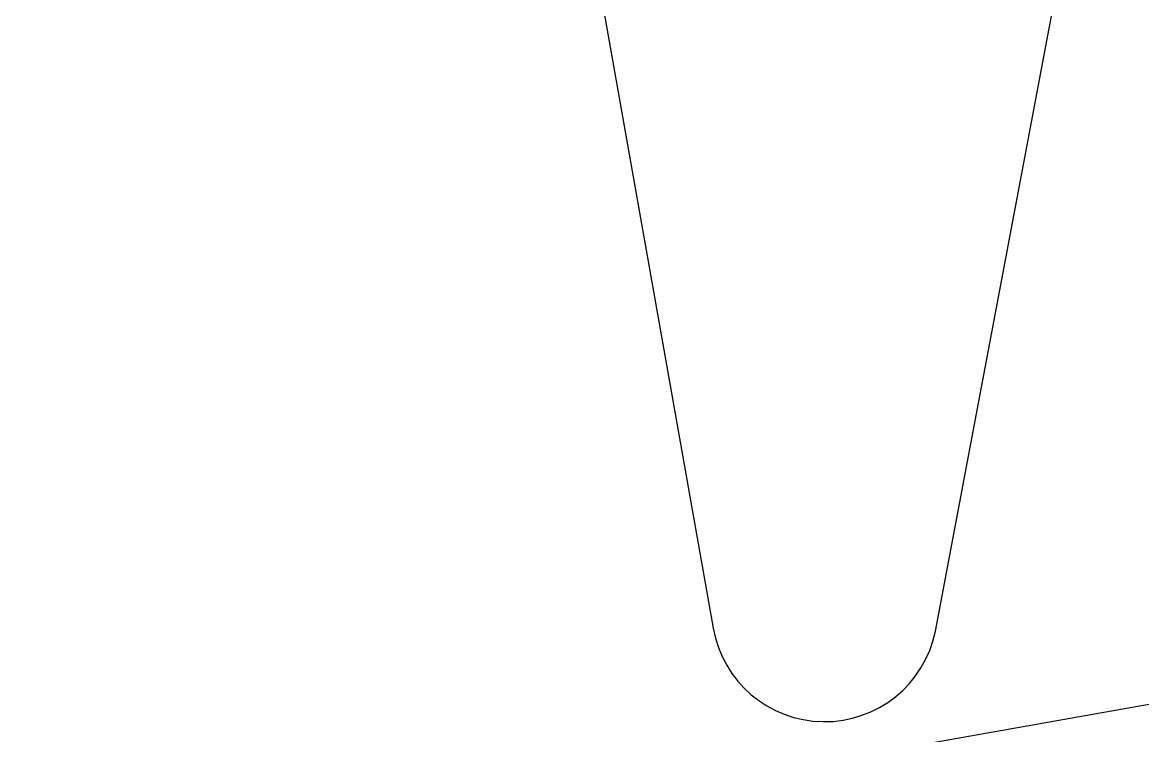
# Model space of a CAD drawing. Header units: millimetres. Extents: x -65527 to 8894748, y -37603 to 223697.
# Drawn here: x -29260.57 to -29255.14, y 101474.2 to 101477.66 of the extents above; entities that cross this region are included whole.
import ezdxf

# ---------------------------------------------------------------- set-up
doc = ezdxf.new("R2010")
doc.units = ezdxf.units.MM
doc.header["$LTSCALE"] = 10
doc.layers.add('Архитектура', color=251, linetype='Continuous')

msp = doc.modelspace()

# ---------------------------------------------------------------- linework, layer by layer
at = {"layer": 'Архитектура', "lineweight": 25, "transparency": 33554684}
msp.add_lwpolyline([(-29253.4877, 101470.1821), (-29252.3237, 101471.9981), (-29254.6855, 101485.3238), (-29255.4484, 101485.4363), (-29256.5759, 101482.0171), (-29256.3069, 101481.198), (-29255.0136, 101480.1889), (-29254.0561, 101474.7866), (-29254.3738, 101474.4827), (-29256.7748, 101474.0572), (-29256.951, 101473.6544), (-29256.8234, 101472.9341), (-29256.5407, 101472.7366), (-29254.1397, 101473.1621), (-29253.7157, 101472.8658), (-29253.5242, 101471.7854), (-29253.8418, 101471.4814), (-29313.7267, 101460.8676)], dxfattribs=at)
msp.add_lwpolyline([(-29253.4877, 101470.1821), (-29252.3237, 101471.9981), (-29254.6855, 101485.3238), (-29255.4484, 101485.4363), (-29256.5759, 101482.0171), (-29256.3069, 101481.198), (-29255.0136, 101480.1889), (-29254.0561, 101474.7866), (-29254.3738, 101474.4827), (-29256.7748, 101474.0572), (-29256.951, 101473.6544), (-29256.8234, 101472.9341), (-29256.5407, 101472.7366), (-29254.1397, 101473.1621), (-29253.7157, 101472.8658), (-29253.5242, 101471.7854), (-29253.8418, 101471.4814), (-29313.7267, 101460.8676)], dxfattribs=at)
msp.add_lwpolyline([(-29253.4877, 101470.1821), (-29252.3237, 101471.9981), (-29254.6855, 101485.3238), (-29255.4484, 101485.4363), (-29256.5759, 101482.0171), (-29256.3069, 101481.198), (-29255.0136, 101480.1889), (-29254.0561, 101474.7866), (-29254.3738, 101474.4827), (-29256.7748, 101474.0572), (-29256.951, 101473.6544), (-29256.8234, 101472.9341), (-29256.5407, 101472.7366), (-29254.1397, 101473.1621), (-29253.7157, 101472.8658), (-29253.5242, 101471.7854), (-29253.8418, 101471.4814), (-29313.7267, 101460.8676)], dxfattribs=at)
msp.add_lwpolyline([(-29253.4877, 101470.1821), (-29252.3237, 101471.9981), (-29254.6855, 101485.3238), (-29255.4484, 101485.4363), (-29256.5759, 101482.0171), (-29256.3069, 101481.198), (-29255.0136, 101480.1889), (-29254.0561, 101474.7866), (-29254.3738, 101474.4827), (-29256.7748, 101474.0572), (-29256.951, 101473.6544), (-29256.8234, 101472.9341), (-29256.5407, 101472.7366), (-29254.1397, 101473.1621), (-29253.7157, 101472.8658), (-29253.5242, 101471.7854), (-29253.8418, 101471.4814), (-29313.7267, 101460.8676)], dxfattribs=at)
msp.add_lwpolyline([(-29253.4877, 101470.1821), (-29252.3237, 101471.9981), (-29254.6855, 101485.3238), (-29255.4484, 101485.4363), (-29256.5759, 101482.0171), (-29256.3069, 101481.198), (-29255.0136, 101480.1889), (-29254.0561, 101474.7866), (-29254.3738, 101474.4827), (-29256.7748, 101474.0572), (-29256.951, 101473.6544), (-29256.8234, 101472.9341), (-29256.5407, 101472.7366), (-29254.1397, 101473.1621), (-29253.7157, 101472.8658), (-29253.5242, 101471.7854), (-29253.8418, 101471.4814), (-29313.7267, 101460.8676)], dxfattribs=at)
msp.add_lwpolyline([(-29253.4877, 101470.1821), (-29252.3237, 101471.9981), (-29254.6855, 101485.3238), (-29255.4484, 101485.4363), (-29256.5759, 101482.0171), (-29256.3069, 101481.198), (-29255.0136, 101480.1889), (-29254.0561, 101474.7866), (-29254.3738, 101474.4827), (-29256.7748, 101474.0572), (-29256.951, 101473.6544), (-29256.8234, 101472.9341), (-29256.5407, 101472.7366), (-29254.1397, 101473.1621), (-29253.7157, 101472.8658), (-29253.5242, 101471.7854), (-29253.8418, 101471.4814), (-29313.7267, 101460.8676)], dxfattribs=at)
msp.add_lwpolyline([(-29253.4877, 101470.1821), (-29252.3237, 101471.9981), (-29254.6855, 101485.3238), (-29255.4484, 101485.4363), (-29256.5759, 101482.0171), (-29256.3069, 101481.198), (-29255.0136, 101480.1889), (-29254.0561, 101474.7866), (-29254.3738, 101474.4827), (-29256.7748, 101474.0572), (-29256.951, 101473.6544), (-29256.8234, 101472.9341), (-29256.5407, 101472.7366), (-29254.1397, 101473.1621), (-29253.7157, 101472.8658), (-29253.5242, 101471.7854), (-29253.8418, 101471.4814), (-29313.7267, 101460.8676)], dxfattribs=at)
msp.add_lwpolyline([(-29253.4877, 101470.1821), (-29252.3237, 101471.9981), (-29254.6855, 101485.3238), (-29255.4484, 101485.4363), (-29256.5759, 101482.0171), (-29256.3069, 101481.198), (-29255.0136, 101480.1889), (-29254.0561, 101474.7866), (-29254.3738, 101474.4827), (-29256.7748, 101474.0572), (-29256.951, 101473.6544), (-29256.8234, 101472.9341), (-29256.5407, 101472.7366), (-29254.1397, 101473.1621), (-29253.7157, 101472.8658), (-29253.5242, 101471.7854), (-29253.8418, 101471.4814), (-29313.7267, 101460.8676)], dxfattribs=at)
msp.add_lwpolyline([(-29253.4877, 101470.1821), (-29252.3237, 101471.9981), (-29254.6855, 101485.3238), (-29255.4484, 101485.4363), (-29256.5759, 101482.0171), (-29256.3069, 101481.198), (-29255.0136, 101480.1889), (-29254.0561, 101474.7866), (-29254.3738, 101474.4827), (-29256.7748, 101474.0572), (-29256.951, 101473.6544), (-29256.8234, 101472.9341), (-29256.5407, 101472.7366), (-29254.1397, 101473.1621), (-29253.7157, 101472.8658), (-29253.5242, 101471.7854), (-29253.8418, 101471.4814), (-29313.7267, 101460.8676)], dxfattribs=at)
msp.add_lwpolyline([(-29253.4877, 101470.1821), (-29252.3237, 101471.9981), (-29254.6855, 101485.3238), (-29255.4484, 101485.4363), (-29256.5759, 101482.0171), (-29256.3069, 101481.198), (-29255.0136, 101480.1889), (-29254.0561, 101474.7866), (-29254.3738, 101474.4827), (-29256.7748, 101474.0572), (-29256.951, 101473.6544), (-29256.8234, 101472.9341), (-29256.5407, 101472.7366), (-29254.1397, 101473.1621), (-29253.7157, 101472.8658), (-29253.5242, 101471.7854), (-29253.8418, 101471.4814), (-29313.7267, 101460.8676)], dxfattribs=at)
msp.add_lwpolyline([(-29253.4877, 101470.1821), (-29252.3237, 101471.9981), (-29254.6855, 101485.3238), (-29255.4484, 101485.4363), (-29256.5759, 101482.0171), (-29256.3069, 101481.198), (-29255.0136, 101480.1889), (-29254.0561, 101474.7866), (-29254.3738, 101474.4827), (-29256.7748, 101474.0572), (-29256.951, 101473.6544), (-29256.8234, 101472.9341), (-29256.5407, 101472.7366), (-29254.1397, 101473.1621), (-29253.7157, 101472.8658), (-29253.5242, 101471.7854), (-29253.8418, 101471.4814), (-29313.7267, 101460.8676)], dxfattribs=at)
msp.add_lwpolyline([(-29253.4877, 101470.1821), (-29252.3237, 101471.9981), (-29254.6855, 101485.3238), (-29255.4484, 101485.4363), (-29256.5759, 101482.0171), (-29256.3069, 101481.198), (-29255.0136, 101480.1889), (-29254.0561, 101474.7866), (-29254.3738, 101474.4827), (-29256.7748, 101474.0572), (-29256.951, 101473.6544), (-29256.8234, 101472.9341), (-29256.5407, 101472.7366), (-29254.1397, 101473.1621), (-29253.7157, 101472.8658), (-29253.5242, 101471.7854), (-29253.8418, 101471.4814), (-29313.7267, 101460.8676)], dxfattribs=at)
msp.add_lwpolyline([(-29253.4877, 101470.1821), (-29252.3237, 101471.9981), (-29254.6855, 101485.3238), (-29255.4484, 101485.4363), (-29256.5759, 101482.0171), (-29256.3069, 101481.198), (-29255.0136, 101480.1889), (-29254.0561, 101474.7866), (-29254.3738, 101474.4827), (-29256.7748, 101474.0572), (-29256.951, 101473.6544), (-29256.8234, 101472.9341), (-29256.5407, 101472.7366), (-29254.1397, 101473.1621), (-29253.7157, 101472.8658), (-29253.5242, 101471.7854), (-29253.8418, 101471.4814), (-29313.7267, 101460.8676)], dxfattribs=at)
msp.add_lwpolyline([(-29253.4877, 101470.1821), (-29252.3237, 101471.9981), (-29254.6855, 101485.3238), (-29255.4484, 101485.4363), (-29256.5759, 101482.0171), (-29256.3069, 101481.198), (-29255.0136, 101480.1889), (-29254.0561, 101474.7866), (-29254.3738, 101474.4827), (-29256.7748, 101474.0572), (-29256.951, 101473.6544), (-29256.8234, 101472.9341), (-29256.5407, 101472.7366), (-29254.1397, 101473.1621), (-29253.7157, 101472.8658), (-29253.5242, 101471.7854), (-29253.8418, 101471.4814), (-29313.7267, 101460.8676)], dxfattribs=at)
msp.add_lwpolyline([(-29253.4877, 101470.1821), (-29252.3237, 101471.9981), (-29254.6855, 101485.3238), (-29255.4484, 101485.4363), (-29256.5759, 101482.0171), (-29256.3069, 101481.198), (-29255.0136, 101480.1889), (-29254.0561, 101474.7866), (-29254.3738, 101474.4827), (-29256.7748, 101474.0572), (-29256.951, 101473.6544), (-29256.8234, 101472.9341), (-29256.5407, 101472.7366), (-29254.1397, 101473.1621), (-29253.7157, 101472.8658), (-29253.5242, 101471.7854), (-29253.8418, 101471.4814), (-29313.7267, 101460.8676)], dxfattribs=at)
msp.add_lwpolyline([(-29253.4877, 101470.1821), (-29252.3237, 101471.9981), (-29254.6855, 101485.3238), (-29255.4484, 101485.4363), (-29256.5759, 101482.0171), (-29256.3069, 101481.198), (-29255.0136, 101480.1889), (-29254.0561, 101474.7866), (-29254.3738, 101474.4827), (-29256.7748, 101474.0572), (-29256.951, 101473.6544), (-29256.8234, 101472.9341), (-29256.5407, 101472.7366), (-29254.1397, 101473.1621), (-29253.7157, 101472.8658), (-29253.5242, 101471.7854), (-29253.8418, 101471.4814), (-29313.7267, 101460.8676)], dxfattribs=at)
msp.add_lwpolyline([(-29253.4877, 101470.1821), (-29252.3237, 101471.9981), (-29254.6855, 101485.3238), (-29255.4484, 101485.4363), (-29256.5759, 101482.0171), (-29256.3069, 101481.198), (-29255.0136, 101480.1889), (-29254.0561, 101474.7866), (-29254.3738, 101474.4827), (-29256.7748, 101474.0572), (-29256.951, 101473.6544), (-29256.8234, 101472.9341), (-29256.5407, 101472.7366), (-29254.1397, 101473.1621), (-29253.7157, 101472.8658), (-29253.5242, 101471.7854), (-29253.8418, 101471.4814), (-29313.7267, 101460.8676)], dxfattribs=at)
msp.add_lwpolyline([(-29253.4877, 101470.1821), (-29252.3237, 101471.9981), (-29254.6855, 101485.3238), (-29255.4484, 101485.4363), (-29256.5759, 101482.0171), (-29256.3069, 101481.198), (-29255.0136, 101480.1889), (-29254.0561, 101474.7866), (-29254.3738, 101474.4827), (-29256.7748, 101474.0572), (-29256.951, 101473.6544), (-29256.8234, 101472.9341), (-29256.5407, 101472.7366), (-29254.1397, 101473.1621), (-29253.7157, 101472.8658), (-29253.5242, 101471.7854), (-29253.8418, 101471.4814), (-29313.7267, 101460.8676)], dxfattribs=at)
msp.add_lwpolyline([(-29253.4877, 101470.1821), (-29252.3237, 101471.9981), (-29254.6855, 101485.3238), (-29255.4484, 101485.4363), (-29256.5759, 101482.0171), (-29256.3069, 101481.198), (-29255.0136, 101480.1889), (-29254.0561, 101474.7866), (-29254.3738, 101474.4827), (-29256.7748, 101474.0572), (-29256.951, 101473.6544), (-29256.8234, 101472.9341), (-29256.5407, 101472.7366), (-29254.1397, 101473.1621), (-29253.7157, 101472.8658), (-29253.5242, 101471.7854), (-29253.8418, 101471.4814), (-29313.7267, 101460.8676)], dxfattribs=at)
msp.add_lwpolyline([(-29253.4877, 101470.1821), (-29252.3237, 101471.9981), (-29254.6855, 101485.3238), (-29255.4484, 101485.4363), (-29256.5759, 101482.0171), (-29256.3069, 101481.198), (-29255.0136, 101480.1889), (-29254.0561, 101474.7866), (-29254.3738, 101474.4827), (-29256.7748, 101474.0572), (-29256.951, 101473.6544), (-29256.8234, 101472.9341), (-29256.5407, 101472.7366), (-29254.1397, 101473.1621), (-29253.7157, 101472.8658), (-29253.5242, 101471.7854), (-29253.8418, 101471.4814), (-29313.7267, 101460.8676)], dxfattribs=at)
msp.add_lwpolyline([(-29253.4877, 101470.1821), (-29252.3237, 101471.9981), (-29254.6855, 101485.3238), (-29255.4484, 101485.4363), (-29256.5759, 101482.0171), (-29256.3069, 101481.198), (-29255.0136, 101480.1889), (-29254.0561, 101474.7866), (-29254.3738, 101474.4827), (-29256.7748, 101474.0572), (-29256.951, 101473.6544), (-29256.8234, 101472.9341), (-29256.5407, 101472.7366), (-29254.1397, 101473.1621), (-29253.7157, 101472.8658), (-29253.5242, 101471.7854), (-29253.8418, 101471.4814), (-29313.7267, 101460.8676)], dxfattribs=at)
msp.add_lwpolyline([(-29253.4877, 101470.1821), (-29252.3237, 101471.9981), (-29254.6855, 101485.3238), (-29255.4484, 101485.4363), (-29256.5759, 101482.0171), (-29256.3069, 101481.198), (-29255.0136, 101480.1889), (-29254.0561, 101474.7866), (-29254.3738, 101474.4827), (-29256.7748, 101474.0572), (-29256.951, 101473.6544), (-29256.8234, 101472.9341), (-29256.5407, 101472.7366), (-29254.1397, 101473.1621), (-29253.7157, 101472.8658), (-29253.5242, 101471.7854), (-29253.8418, 101471.4814), (-29313.7267, 101460.8676)], dxfattribs=at)
msp.add_lwpolyline([(-29253.4877, 101470.1821), (-29252.3237, 101471.9981), (-29254.6855, 101485.3238), (-29255.4484, 101485.4363), (-29256.5759, 101482.0171), (-29256.3069, 101481.198), (-29255.0136, 101480.1889), (-29254.0561, 101474.7866), (-29254.3738, 101474.4827), (-29256.7748, 101474.0572), (-29256.951, 101473.6544), (-29256.8234, 101472.9341), (-29256.5407, 101472.7366), (-29254.1397, 101473.1621), (-29253.7157, 101472.8658), (-29253.5242, 101471.7854), (-29253.8418, 101471.4814), (-29313.7267, 101460.8676)], dxfattribs=at)
msp.add_lwpolyline([(-29253.4877, 101470.1821), (-29252.3237, 101471.9981), (-29254.6855, 101485.3238), (-29255.4484, 101485.4363), (-29256.5759, 101482.0171), (-29256.3069, 101481.198), (-29255.0136, 101480.1889), (-29254.0561, 101474.7866), (-29254.3738, 101474.4827), (-29256.7748, 101474.0572), (-29256.951, 101473.6544), (-29256.8234, 101472.9341), (-29256.5407, 101472.7366), (-29254.1397, 101473.1621), (-29253.7157, 101472.8658), (-29253.5242, 101471.7854), (-29253.8418, 101471.4814), (-29313.7267, 101460.8676)], dxfattribs=at)
msp.add_lwpolyline([(-29253.4877, 101470.1821), (-29252.3237, 101471.9981), (-29254.6855, 101485.3238), (-29255.4484, 101485.4363), (-29256.5759, 101482.0171), (-29256.3069, 101481.198), (-29255.0136, 101480.1889), (-29254.0561, 101474.7866), (-29254.3738, 101474.4827), (-29256.7748, 101474.0572), (-29256.951, 101473.6544), (-29256.8234, 101472.9341), (-29256.5407, 101472.7366), (-29254.1397, 101473.1621), (-29253.7157, 101472.8658), (-29253.5242, 101471.7854), (-29253.8418, 101471.4814), (-29313.7267, 101460.8676)], dxfattribs=at)
msp.add_lwpolyline([(-29253.4877, 101470.1821), (-29252.3237, 101471.9981), (-29254.6855, 101485.3238), (-29255.4484, 101485.4363), (-29256.5759, 101482.0171), (-29256.3069, 101481.198), (-29255.0136, 101480.1889), (-29254.0561, 101474.7866), (-29254.3738, 101474.4827), (-29256.7748, 101474.0572), (-29256.951, 101473.6544), (-29256.8234, 101472.9341), (-29256.5407, 101472.7366), (-29254.1397, 101473.1621), (-29253.7157, 101472.8658), (-29253.5242, 101471.7854), (-29253.8418, 101471.4814), (-29313.7267, 101460.8676)], dxfattribs=at)
msp.add_lwpolyline([(-29253.4877, 101470.1821), (-29252.3237, 101471.9981), (-29254.6855, 101485.3238), (-29255.4484, 101485.4363), (-29256.5759, 101482.0171), (-29256.3069, 101481.198), (-29255.0136, 101480.1889), (-29254.0561, 101474.7866), (-29254.3738, 101474.4827), (-29256.7748, 101474.0572), (-29256.951, 101473.6544), (-29256.8234, 101472.9341), (-29256.5407, 101472.7366), (-29254.1397, 101473.1621), (-29253.7157, 101472.8658), (-29253.5242, 101471.7854), (-29253.8418, 101471.4814), (-29313.7267, 101460.8676)], dxfattribs=at)
msp.add_lwpolyline([(-29253.4877, 101470.1821), (-29252.3237, 101471.9981), (-29254.6855, 101485.3238), (-29255.4484, 101485.4363), (-29256.5759, 101482.0171), (-29256.3069, 101481.198), (-29255.0136, 101480.1889), (-29254.0561, 101474.7866), (-29254.3738, 101474.4827), (-29256.7748, 101474.0572), (-29256.951, 101473.6544), (-29256.8234, 101472.9341), (-29256.5407, 101472.7366), (-29254.1397, 101473.1621), (-29253.7157, 101472.8658), (-29253.5242, 101471.7854), (-29253.8418, 101471.4814), (-29313.7267, 101460.8676)], dxfattribs=at)
msp.add_lwpolyline([(-29253.4877, 101470.1821), (-29252.3237, 101471.9981), (-29254.6855, 101485.3238), (-29255.4484, 101485.4363), (-29256.5759, 101482.0171), (-29256.3069, 101481.198), (-29255.0136, 101480.1889), (-29254.0561, 101474.7866), (-29254.3738, 101474.4827), (-29256.7748, 101474.0572), (-29256.951, 101473.6544), (-29256.8234, 101472.9341), (-29256.5407, 101472.7366), (-29254.1397, 101473.1621), (-29253.7157, 101472.8658), (-29253.5242, 101471.7854), (-29253.8418, 101471.4814), (-29313.7267, 101460.8676)], dxfattribs=at)
msp.add_lwpolyline([(-29253.4877, 101470.1821), (-29252.3237, 101471.9981), (-29254.6855, 101485.3238), (-29255.4484, 101485.4363), (-29256.5759, 101482.0171), (-29256.3069, 101481.198), (-29255.0136, 101480.1889), (-29254.0561, 101474.7866), (-29254.3738, 101474.4827), (-29256.7748, 101474.0572), (-29256.951, 101473.6544), (-29256.8234, 101472.9341), (-29256.5407, 101472.7366), (-29254.1397, 101473.1621), (-29253.7157, 101472.8658), (-29253.5242, 101471.7854), (-29253.8418, 101471.4814), (-29313.7267, 101460.8676)], dxfattribs=at)
msp.add_lwpolyline([(-29253.4877, 101470.1821), (-29252.3237, 101471.9981), (-29254.6855, 101485.3238), (-29255.4484, 101485.4363), (-29256.5759, 101482.0171), (-29256.3069, 101481.198), (-29255.0136, 101480.1889), (-29254.0561, 101474.7866), (-29254.3738, 101474.4827), (-29256.7748, 101474.0572), (-29256.951, 101473.6544), (-29256.8234, 101472.9341), (-29256.5407, 101472.7366), (-29254.1397, 101473.1621), (-29253.7157, 101472.8658), (-29253.5242, 101471.7854), (-29253.8418, 101471.4814), (-29313.7267, 101460.8676)], dxfattribs=at)
msp.add_lwpolyline([(-29253.4877, 101470.1821), (-29252.3237, 101471.9981), (-29254.6855, 101485.3238), (-29255.4484, 101485.4363), (-29256.5759, 101482.0171), (-29256.3069, 101481.198), (-29255.0136, 101480.1889), (-29254.0561, 101474.7866), (-29254.3738, 101474.4827), (-29256.7748, 101474.0572), (-29256.951, 101473.6544), (-29256.8234, 101472.9341), (-29256.5407, 101472.7366), (-29254.1397, 101473.1621), (-29253.7157, 101472.8658), (-29253.5242, 101471.7854), (-29253.8418, 101471.4814), (-29313.7267, 101460.8676)], dxfattribs=at)
msp.add_lwpolyline([(-29253.4877, 101470.1821), (-29252.3237, 101471.9981), (-29254.6855, 101485.3238), (-29255.4484, 101485.4363), (-29256.5759, 101482.0171), (-29256.3069, 101481.198), (-29255.0136, 101480.1889), (-29254.0561, 101474.7866), (-29254.3738, 101474.4827), (-29256.7748, 101474.0572), (-29256.951, 101473.6544), (-29256.8234, 101472.9341), (-29256.5407, 101472.7366), (-29254.1397, 101473.1621), (-29253.7157, 101472.8658), (-29253.5242, 101471.7854), (-29253.8418, 101471.4814), (-29313.7267, 101460.8676)], dxfattribs=at)
msp.add_lwpolyline([(-29253.4877, 101470.1821), (-29252.3237, 101471.9981), (-29254.6855, 101485.3238), (-29255.4484, 101485.4363), (-29256.5759, 101482.0171), (-29256.3069, 101481.198), (-29255.0136, 101480.1889), (-29254.0561, 101474.7866), (-29254.3738, 101474.4827), (-29256.7748, 101474.0572), (-29256.951, 101473.6544), (-29256.8234, 101472.9341), (-29256.5407, 101472.7366), (-29254.1397, 101473.1621), (-29253.7157, 101472.8658), (-29253.5242, 101471.7854), (-29253.8418, 101471.4814), (-29313.7267, 101460.8676)], dxfattribs=at)
msp.add_lwpolyline([(-29253.4877, 101470.1821), (-29252.3237, 101471.9981), (-29254.6855, 101485.3238), (-29255.4484, 101485.4363), (-29256.5759, 101482.0171), (-29256.3069, 101481.198), (-29255.0136, 101480.1889), (-29254.0561, 101474.7866), (-29254.3738, 101474.4827), (-29256.7748, 101474.0572), (-29256.951, 101473.6544), (-29256.8234, 101472.9341), (-29256.5407, 101472.7366), (-29254.1397, 101473.1621), (-29253.7157, 101472.8658), (-29253.5242, 101471.7854), (-29253.8418, 101471.4814), (-29313.7267, 101460.8676)], dxfattribs=at)
msp.add_lwpolyline([(-29253.4877, 101470.1821), (-29252.3237, 101471.9981), (-29254.6855, 101485.3238), (-29255.4484, 101485.4363), (-29256.5759, 101482.0171), (-29256.3069, 101481.198), (-29255.0136, 101480.1889), (-29254.0561, 101474.7866), (-29254.3738, 101474.4827), (-29256.7748, 101474.0572), (-29256.951, 101473.6544), (-29256.8234, 101472.9341), (-29256.5407, 101472.7366), (-29254.1397, 101473.1621), (-29253.7157, 101472.8658), (-29253.5242, 101471.7854), (-29253.8418, 101471.4814), (-29313.7267, 101460.8676)], dxfattribs=at)
msp.add_lwpolyline([(-29253.4877, 101470.1821), (-29252.3237, 101471.9981), (-29254.6855, 101485.3238), (-29255.4484, 101485.4363), (-29256.5759, 101482.0171), (-29256.3069, 101481.198), (-29255.0136, 101480.1889), (-29254.0561, 101474.7866), (-29254.3738, 101474.4827), (-29256.7748, 101474.0572), (-29256.951, 101473.6544), (-29256.8234, 101472.9341), (-29256.5407, 101472.7366), (-29254.1397, 101473.1621), (-29253.7157, 101472.8658), (-29253.5242, 101471.7854), (-29253.8418, 101471.4814), (-29313.7267, 101460.8676)], dxfattribs=at)
msp.add_lwpolyline([(-29253.4877, 101470.1821), (-29252.3237, 101471.9981), (-29254.6855, 101485.3238), (-29255.4484, 101485.4363), (-29256.5759, 101482.0171), (-29256.3069, 101481.198), (-29255.0136, 101480.1889), (-29254.0561, 101474.7866), (-29254.3738, 101474.4827), (-29256.7748, 101474.0572), (-29256.951, 101473.6544), (-29256.8234, 101472.9341), (-29256.5407, 101472.7366), (-29254.1397, 101473.1621), (-29253.7157, 101472.8658), (-29253.5242, 101471.7854), (-29253.8418, 101471.4814), (-29313.7267, 101460.8676)], dxfattribs=at)
msp.add_lwpolyline([(-29253.4877, 101470.1821), (-29252.3237, 101471.9981), (-29254.6855, 101485.3238), (-29255.4484, 101485.4363), (-29256.5759, 101482.0171), (-29256.3069, 101481.198), (-29255.0136, 101480.1889), (-29254.0561, 101474.7866), (-29254.3738, 101474.4827), (-29256.7748, 101474.0572), (-29256.951, 101473.6544), (-29256.8234, 101472.9341), (-29256.5407, 101472.7366), (-29254.1397, 101473.1621), (-29253.7157, 101472.8658), (-29253.5242, 101471.7854), (-29253.8418, 101471.4814), (-29313.7267, 101460.8676)], dxfattribs=at)
msp.add_lwpolyline([(-29253.4877, 101470.1821), (-29252.3237, 101471.9981), (-29254.6855, 101485.3238), (-29255.4484, 101485.4363), (-29256.5759, 101482.0171), (-29256.3069, 101481.198), (-29255.0136, 101480.1889), (-29254.0561, 101474.7866), (-29254.3738, 101474.4827), (-29256.7748, 101474.0572), (-29256.951, 101473.6544), (-29256.8234, 101472.9341), (-29256.5407, 101472.7366), (-29254.1397, 101473.1621), (-29253.7157, 101472.8658), (-29253.5242, 101471.7854), (-29253.8418, 101471.4814), (-29313.7267, 101460.8676)], dxfattribs=at)
msp.add_lwpolyline([(-29253.4877, 101470.1821), (-29252.3237, 101471.9981), (-29254.6855, 101485.3238), (-29255.4484, 101485.4363), (-29256.5759, 101482.0171), (-29256.3069, 101481.198), (-29255.0136, 101480.1889), (-29254.0561, 101474.7866), (-29254.3738, 101474.4827), (-29256.7748, 101474.0572), (-29256.951, 101473.6544), (-29256.8234, 101472.9341), (-29256.5407, 101472.7366), (-29254.1397, 101473.1621), (-29253.7157, 101472.8658), (-29253.5242, 101471.7854), (-29253.8418, 101471.4814), (-29313.7267, 101460.8676)], dxfattribs=at)
msp.add_lwpolyline([(-29253.4877, 101470.1821), (-29252.3237, 101471.9981), (-29254.6855, 101485.3238), (-29255.4484, 101485.4363), (-29256.5759, 101482.0171), (-29256.3069, 101481.198), (-29255.0136, 101480.1889), (-29254.0561, 101474.7866), (-29254.3738, 101474.4827), (-29256.7748, 101474.0572), (-29256.951, 101473.6544), (-29256.8234, 101472.9341), (-29256.5407, 101472.7366), (-29254.1397, 101473.1621), (-29253.7157, 101472.8658), (-29253.5242, 101471.7854), (-29253.8418, 101471.4814), (-29313.7267, 101460.8676)], dxfattribs=at)
msp.add_lwpolyline([(-29253.4877, 101470.1821), (-29252.3237, 101471.9981), (-29254.6855, 101485.3238), (-29255.4484, 101485.4363), (-29256.5759, 101482.0171), (-29256.3069, 101481.198), (-29255.0136, 101480.1889), (-29254.0561, 101474.7866), (-29254.3738, 101474.4827), (-29256.7748, 101474.0572), (-29256.951, 101473.6544), (-29256.8234, 101472.9341), (-29256.5407, 101472.7366), (-29254.1397, 101473.1621), (-29253.7157, 101472.8658), (-29253.5242, 101471.7854), (-29253.8418, 101471.4814), (-29313.7267, 101460.8676)], dxfattribs=at)
msp.add_lwpolyline([(-29253.4877, 101470.1821), (-29252.3237, 101471.9981), (-29254.6855, 101485.3238), (-29255.4484, 101485.4363), (-29256.5759, 101482.0171), (-29256.3069, 101481.198), (-29255.0136, 101480.1889), (-29254.0561, 101474.7866), (-29254.3738, 101474.4827), (-29256.7748, 101474.0572), (-29256.951, 101473.6544), (-29256.8234, 101472.9341), (-29256.5407, 101472.7366), (-29254.1397, 101473.1621), (-29253.7157, 101472.8658), (-29253.5242, 101471.7854), (-29253.8418, 101471.4814), (-29313.7267, 101460.8676)], dxfattribs=at)
msp.add_lwpolyline([(-29253.4877, 101470.1821), (-29252.3237, 101471.9981), (-29254.6855, 101485.3238), (-29255.4484, 101485.4363), (-29256.5759, 101482.0171), (-29256.3069, 101481.198), (-29255.0136, 101480.1889), (-29254.0561, 101474.7866), (-29254.3738, 101474.4827), (-29256.7748, 101474.0572), (-29256.951, 101473.6544), (-29256.8234, 101472.9341), (-29256.5407, 101472.7366), (-29254.1397, 101473.1621), (-29253.7157, 101472.8658), (-29253.5242, 101471.7854), (-29253.8418, 101471.4814), (-29313.7267, 101460.8676)], dxfattribs=at)
msp.add_lwpolyline([(-29253.4877, 101470.1821), (-29252.3237, 101471.9981), (-29254.6855, 101485.3238), (-29255.4484, 101485.4363), (-29256.5759, 101482.0171), (-29256.3069, 101481.198), (-29255.0136, 101480.1889), (-29254.0561, 101474.7866), (-29254.3738, 101474.4827), (-29256.7748, 101474.0572), (-29256.951, 101473.6544), (-29256.8234, 101472.9341), (-29256.5407, 101472.7366), (-29254.1397, 101473.1621), (-29253.7157, 101472.8658), (-29253.5242, 101471.7854), (-29253.8418, 101471.4814), (-29313.7267, 101460.8676)], dxfattribs=at)
msp.add_lwpolyline([(-29253.4877, 101470.1821), (-29252.3237, 101471.9981), (-29254.6855, 101485.3238), (-29255.4484, 101485.4363), (-29256.5759, 101482.0171), (-29256.3069, 101481.198), (-29255.0136, 101480.1889), (-29254.0561, 101474.7866), (-29254.3738, 101474.4827), (-29256.7748, 101474.0572), (-29256.951, 101473.6544), (-29256.8234, 101472.9341), (-29256.5407, 101472.7366), (-29254.1397, 101473.1621), (-29253.7157, 101472.8658), (-29253.5242, 101471.7854), (-29253.8418, 101471.4814), (-29313.7267, 101460.8676)], dxfattribs=at)
msp.add_lwpolyline([(-29253.4877, 101470.1821), (-29252.3237, 101471.9981), (-29254.6855, 101485.3238), (-29255.4484, 101485.4363), (-29256.5759, 101482.0171), (-29256.3069, 101481.198), (-29255.0136, 101480.1889), (-29254.0561, 101474.7866), (-29254.3738, 101474.4827), (-29256.7748, 101474.0572), (-29256.951, 101473.6544), (-29256.8234, 101472.9341), (-29256.5407, 101472.7366), (-29254.1397, 101473.1621), (-29253.7157, 101472.8658), (-29253.5242, 101471.7854), (-29253.8418, 101471.4814), (-29313.7267, 101460.8676)], dxfattribs=at)
msp.add_lwpolyline([(-29266.4089, 101477.9845), (-29259.0857, 101479.2824, -0.414326), (-29257.8843, 101478.4428), (-29257.2247, 101474.7212, 0.827043), (-29256.147, 101474.7067), (-29255.2535, 101479.4465, 0.249629), (-29255.3995, 101479.941), (-29256.29, 101480.7737, -0.267349), (-29256.5496, 101481.7749), (-29255.7184, 101484.7702, 0.551224), (-29256.0654, 101485.1512), (-29259.4269, 101484.5554), (-29259.9421, 101483.9688), (-29259.8357, 101483.3686), (-29258.7552, 101483.5601), (-29258.4786, 101481.9994, -0.414326), (-29259.3182, 101480.798), (-29265.921, 101479.6278, -0.414362)], format="xyb", dxfattribs=at)
msp.add_lwpolyline([(-29266.4089, 101477.9845), (-29259.0857, 101479.2824, -0.414326), (-29257.8843, 101478.4428), (-29257.2247, 101474.7212, 0.827043), (-29256.147, 101474.7067), (-29255.2535, 101479.4465, 0.249629), (-29255.3995, 101479.941), (-29256.29, 101480.7737, -0.267349), (-29256.5496, 101481.7749), (-29255.7184, 101484.7702, 0.551224), (-29256.0654, 101485.1512), (-29259.4269, 101484.5554), (-29259.9421, 101483.9688), (-29259.8357, 101483.3686), (-29258.7552, 101483.5601), (-29258.4786, 101481.9994, -0.414326), (-29259.3182, 101480.798), (-29265.921, 101479.6278, -0.414362)], format="xyb", dxfattribs=at)
msp.add_lwpolyline([(-29266.4089, 101477.9845), (-29259.0857, 101479.2824, -0.414326), (-29257.8843, 101478.4428), (-29257.2247, 101474.7212, 0.827043), (-29256.147, 101474.7067), (-29255.2535, 101479.4465, 0.249629), (-29255.3995, 101479.941), (-29256.29, 101480.7737, -0.267349), (-29256.5496, 101481.7749), (-29255.7184, 101484.7702, 0.551224), (-29256.0654, 101485.1512), (-29259.4269, 101484.5554), (-29259.9421, 101483.9688), (-29259.8357, 101483.3686), (-29258.7552, 101483.5601), (-29258.4786, 101481.9994, -0.414326), (-29259.3182, 101480.798), (-29265.921, 101479.6278, -0.414362)], format="xyb", dxfattribs=at)
msp.add_lwpolyline([(-29266.4089, 101477.9845), (-29259.0857, 101479.2824, -0.414326), (-29257.8843, 101478.4428), (-29257.2247, 101474.7212, 0.827043), (-29256.147, 101474.7067), (-29255.2535, 101479.4465, 0.249629), (-29255.3995, 101479.941), (-29256.29, 101480.7737, -0.267349), (-29256.5496, 101481.7749), (-29255.7184, 101484.7702, 0.551224), (-29256.0654, 101485.1512), (-29259.4269, 101484.5554), (-29259.9421, 101483.9688), (-29259.8357, 101483.3686), (-29258.7552, 101483.5601), (-29258.4786, 101481.9994, -0.414326), (-29259.3182, 101480.798), (-29265.921, 101479.6278, -0.414362)], format="xyb", dxfattribs=at)
msp.add_lwpolyline([(-29266.4089, 101477.9845), (-29259.0857, 101479.2824, -0.414326), (-29257.8843, 101478.4428), (-29257.2247, 101474.7212, 0.827043), (-29256.147, 101474.7067), (-29255.2535, 101479.4465, 0.249629), (-29255.3995, 101479.941), (-29256.29, 101480.7737, -0.267349), (-29256.5496, 101481.7749), (-29255.7184, 101484.7702, 0.551224), (-29256.0654, 101485.1512), (-29259.4269, 101484.5554), (-29259.9421, 101483.9688), (-29259.8357, 101483.3686), (-29258.7552, 101483.5601), (-29258.4786, 101481.9994, -0.414326), (-29259.3182, 101480.798), (-29265.921, 101479.6278, -0.414362)], format="xyb", dxfattribs=at)
msp.add_lwpolyline([(-29266.4089, 101477.9845), (-29259.0857, 101479.2824, -0.414326), (-29257.8843, 101478.4428), (-29257.2247, 101474.7212, 0.827043), (-29256.147, 101474.7067), (-29255.2535, 101479.4465, 0.249629), (-29255.3995, 101479.941), (-29256.29, 101480.7737, -0.267349), (-29256.5496, 101481.7749), (-29255.7184, 101484.7702, 0.551224), (-29256.0654, 101485.1512), (-29259.4269, 101484.5554), (-29259.9421, 101483.9688), (-29259.8357, 101483.3686), (-29258.7552, 101483.5601), (-29258.4786, 101481.9994, -0.414326), (-29259.3182, 101480.798), (-29265.921, 101479.6278, -0.414362)], format="xyb", dxfattribs=at)
msp.add_lwpolyline([(-29266.4089, 101477.9845), (-29259.0857, 101479.2824, -0.414326), (-29257.8843, 101478.4428), (-29257.2247, 101474.7212, 0.827043), (-29256.147, 101474.7067), (-29255.2535, 101479.4465, 0.249629), (-29255.3995, 101479.941), (-29256.29, 101480.7737, -0.267349), (-29256.5496, 101481.7749), (-29255.7184, 101484.7702, 0.551224), (-29256.0654, 101485.1512), (-29259.4269, 101484.5554), (-29259.9421, 101483.9688), (-29259.8357, 101483.3686), (-29258.7552, 101483.5601), (-29258.4786, 101481.9994, -0.414326), (-29259.3182, 101480.798), (-29265.921, 101479.6278, -0.414362)], format="xyb", dxfattribs=at)
msp.add_lwpolyline([(-29266.4089, 101477.9845), (-29259.0857, 101479.2824, -0.414326), (-29257.8843, 101478.4428), (-29257.2247, 101474.7212, 0.827043), (-29256.147, 101474.7067), (-29255.2535, 101479.4465, 0.249629), (-29255.3995, 101479.941), (-29256.29, 101480.7737, -0.267349), (-29256.5496, 101481.7749), (-29255.7184, 101484.7702, 0.551224), (-29256.0654, 101485.1512), (-29259.4269, 101484.5554), (-29259.9421, 101483.9688), (-29259.8357, 101483.3686), (-29258.7552, 101483.5601), (-29258.4786, 101481.9994, -0.414326), (-29259.3182, 101480.798), (-29265.921, 101479.6278, -0.414362)], format="xyb", dxfattribs=at)
msp.add_lwpolyline([(-29266.4089, 101477.9845), (-29259.0857, 101479.2824, -0.414326), (-29257.8843, 101478.4428), (-29257.2247, 101474.7212, 0.827043), (-29256.147, 101474.7067), (-29255.2535, 101479.4465, 0.249629), (-29255.3995, 101479.941), (-29256.29, 101480.7737, -0.267349), (-29256.5496, 101481.7749), (-29255.7184, 101484.7702, 0.551224), (-29256.0654, 101485.1512), (-29259.4269, 101484.5554), (-29259.9421, 101483.9688), (-29259.8357, 101483.3686), (-29258.7552, 101483.5601), (-29258.4786, 101481.9994, -0.414326), (-29259.3182, 101480.798), (-29265.921, 101479.6278, -0.414362)], format="xyb", dxfattribs=at)
msp.add_lwpolyline([(-29266.4089, 101477.9845), (-29259.0857, 101479.2824, -0.414326), (-29257.8843, 101478.4428), (-29257.2247, 101474.7212, 0.827043), (-29256.147, 101474.7067), (-29255.2535, 101479.4465, 0.249629), (-29255.3995, 101479.941), (-29256.29, 101480.7737, -0.267349), (-29256.5496, 101481.7749), (-29255.7184, 101484.7702, 0.551224), (-29256.0654, 101485.1512), (-29259.4269, 101484.5554), (-29259.9421, 101483.9688), (-29259.8357, 101483.3686), (-29258.7552, 101483.5601), (-29258.4786, 101481.9994, -0.414326), (-29259.3182, 101480.798), (-29265.921, 101479.6278, -0.414362)], format="xyb", dxfattribs=at)
msp.add_lwpolyline([(-29266.4089, 101477.9845), (-29259.0857, 101479.2824, -0.414326), (-29257.8843, 101478.4428), (-29257.2247, 101474.7212, 0.827043), (-29256.147, 101474.7067), (-29255.2535, 101479.4465, 0.249629), (-29255.3995, 101479.941), (-29256.29, 101480.7737, -0.267349), (-29256.5496, 101481.7749), (-29255.7184, 101484.7702, 0.551224), (-29256.0654, 101485.1512), (-29259.4269, 101484.5554), (-29259.9421, 101483.9688), (-29259.8357, 101483.3686), (-29258.7552, 101483.5601), (-29258.4786, 101481.9994, -0.414326), (-29259.3182, 101480.798), (-29265.921, 101479.6278, -0.414362)], format="xyb", dxfattribs=at)
msp.add_lwpolyline([(-29266.4089, 101477.9845), (-29259.0857, 101479.2824, -0.414326), (-29257.8843, 101478.4428), (-29257.2247, 101474.7212, 0.827043), (-29256.147, 101474.7067), (-29255.2535, 101479.4465, 0.249629), (-29255.3995, 101479.941), (-29256.29, 101480.7737, -0.267349), (-29256.5496, 101481.7749), (-29255.7184, 101484.7702, 0.551224), (-29256.0654, 101485.1512), (-29259.4269, 101484.5554), (-29259.9421, 101483.9688), (-29259.8357, 101483.3686), (-29258.7552, 101483.5601), (-29258.4786, 101481.9994, -0.414326), (-29259.3182, 101480.798), (-29265.921, 101479.6278, -0.414362)], format="xyb", dxfattribs=at)
msp.add_lwpolyline([(-29266.4089, 101477.9845), (-29259.0857, 101479.2824, -0.414326), (-29257.8843, 101478.4428), (-29257.2247, 101474.7212, 0.827043), (-29256.147, 101474.7067), (-29255.2535, 101479.4465, 0.249629), (-29255.3995, 101479.941), (-29256.29, 101480.7737, -0.267349), (-29256.5496, 101481.7749), (-29255.7184, 101484.7702, 0.551224), (-29256.0654, 101485.1512), (-29259.4269, 101484.5554), (-29259.9421, 101483.9688), (-29259.8357, 101483.3686), (-29258.7552, 101483.5601), (-29258.4786, 101481.9994, -0.414326), (-29259.3182, 101480.798), (-29265.921, 101479.6278, -0.414362)], format="xyb", dxfattribs=at)
msp.add_lwpolyline([(-29266.4089, 101477.9845), (-29259.0857, 101479.2824, -0.414326), (-29257.8843, 101478.4428), (-29257.2247, 101474.7212, 0.827043), (-29256.147, 101474.7067), (-29255.2535, 101479.4465, 0.249629), (-29255.3995, 101479.941), (-29256.29, 101480.7737, -0.267349), (-29256.5496, 101481.7749), (-29255.7184, 101484.7702, 0.551224), (-29256.0654, 101485.1512), (-29259.4269, 101484.5554), (-29259.9421, 101483.9688), (-29259.8357, 101483.3686), (-29258.7552, 101483.5601), (-29258.4786, 101481.9994, -0.414326), (-29259.3182, 101480.798), (-29265.921, 101479.6278, -0.414362)], format="xyb", dxfattribs=at)
msp.add_lwpolyline([(-29266.4089, 101477.9845), (-29259.0857, 101479.2824, -0.414326), (-29257.8843, 101478.4428), (-29257.2247, 101474.7212, 0.827043), (-29256.147, 101474.7067), (-29255.2535, 101479.4465, 0.249629), (-29255.3995, 101479.941), (-29256.29, 101480.7737, -0.267349), (-29256.5496, 101481.7749), (-29255.7184, 101484.7702, 0.551224), (-29256.0654, 101485.1512), (-29259.4269, 101484.5554), (-29259.9421, 101483.9688), (-29259.8357, 101483.3686), (-29258.7552, 101483.5601), (-29258.4786, 101481.9994, -0.414326), (-29259.3182, 101480.798), (-29265.921, 101479.6278, -0.414362)], format="xyb", dxfattribs=at)
msp.add_lwpolyline([(-29266.4089, 101477.9845), (-29259.0857, 101479.2824, -0.414326), (-29257.8843, 101478.4428), (-29257.2247, 101474.7212, 0.827043), (-29256.147, 101474.7067), (-29255.2535, 101479.4465, 0.249629), (-29255.3995, 101479.941), (-29256.29, 101480.7737, -0.267349), (-29256.5496, 101481.7749), (-29255.7184, 101484.7702, 0.551224), (-29256.0654, 101485.1512), (-29259.4269, 101484.5554), (-29259.9421, 101483.9688), (-29259.8357, 101483.3686), (-29258.7552, 101483.5601), (-29258.4786, 101481.9994, -0.414326), (-29259.3182, 101480.798), (-29265.921, 101479.6278, -0.414362)], format="xyb", dxfattribs=at)
msp.add_lwpolyline([(-29266.4089, 101477.9845), (-29259.0857, 101479.2824, -0.414326), (-29257.8843, 101478.4428), (-29257.2247, 101474.7212, 0.827043), (-29256.147, 101474.7067), (-29255.2535, 101479.4465, 0.249629), (-29255.3995, 101479.941), (-29256.29, 101480.7737, -0.267349), (-29256.5496, 101481.7749), (-29255.7184, 101484.7702, 0.551224), (-29256.0654, 101485.1512), (-29259.4269, 101484.5554), (-29259.9421, 101483.9688), (-29259.8357, 101483.3686), (-29258.7552, 101483.5601), (-29258.4786, 101481.9994, -0.414326), (-29259.3182, 101480.798), (-29265.921, 101479.6278, -0.414362)], format="xyb", dxfattribs=at)
msp.add_lwpolyline([(-29266.4089, 101477.9845), (-29259.0857, 101479.2824, -0.414326), (-29257.8843, 101478.4428), (-29257.2247, 101474.7212, 0.827043), (-29256.147, 101474.7067), (-29255.2535, 101479.4465, 0.249629), (-29255.3995, 101479.941), (-29256.29, 101480.7737, -0.267349), (-29256.5496, 101481.7749), (-29255.7184, 101484.7702, 0.551224), (-29256.0654, 101485.1512), (-29259.4269, 101484.5554), (-29259.9421, 101483.9688), (-29259.8357, 101483.3686), (-29258.7552, 101483.5601), (-29258.4786, 101481.9994, -0.414326), (-29259.3182, 101480.798), (-29265.921, 101479.6278, -0.414362)], format="xyb", dxfattribs=at)
msp.add_lwpolyline([(-29266.4089, 101477.9845), (-29259.0857, 101479.2824, -0.414326), (-29257.8843, 101478.4428), (-29257.2247, 101474.7212, 0.827043), (-29256.147, 101474.7067), (-29255.2535, 101479.4465, 0.249629), (-29255.3995, 101479.941), (-29256.29, 101480.7737, -0.267349), (-29256.5496, 101481.7749), (-29255.7184, 101484.7702, 0.551224), (-29256.0654, 101485.1512), (-29259.4269, 101484.5554), (-29259.9421, 101483.9688), (-29259.8357, 101483.3686), (-29258.7552, 101483.5601), (-29258.4786, 101481.9994, -0.414326), (-29259.3182, 101480.798), (-29265.921, 101479.6278, -0.414362)], format="xyb", dxfattribs=at)
msp.add_lwpolyline([(-29266.4089, 101477.9845), (-29259.0857, 101479.2824, -0.414326), (-29257.8843, 101478.4428), (-29257.2247, 101474.7212, 0.827043), (-29256.147, 101474.7067), (-29255.2535, 101479.4465, 0.249629), (-29255.3995, 101479.941), (-29256.29, 101480.7737, -0.267349), (-29256.5496, 101481.7749), (-29255.7184, 101484.7702, 0.551224), (-29256.0654, 101485.1512), (-29259.4269, 101484.5554), (-29259.9421, 101483.9688), (-29259.8357, 101483.3686), (-29258.7552, 101483.5601), (-29258.4786, 101481.9994, -0.414326), (-29259.3182, 101480.798), (-29265.921, 101479.6278, -0.414362)], format="xyb", dxfattribs=at)
msp.add_lwpolyline([(-29266.4089, 101477.9845), (-29259.0857, 101479.2824, -0.414326), (-29257.8843, 101478.4428), (-29257.2247, 101474.7212, 0.827043), (-29256.147, 101474.7067), (-29255.2535, 101479.4465, 0.249629), (-29255.3995, 101479.941), (-29256.29, 101480.7737, -0.267349), (-29256.5496, 101481.7749), (-29255.7184, 101484.7702, 0.551224), (-29256.0654, 101485.1512), (-29259.4269, 101484.5554), (-29259.9421, 101483.9688), (-29259.8357, 101483.3686), (-29258.7552, 101483.5601), (-29258.4786, 101481.9994, -0.414326), (-29259.3182, 101480.798), (-29265.921, 101479.6278, -0.414362)], format="xyb", dxfattribs=at)
msp.add_lwpolyline([(-29266.4089, 101477.9845), (-29259.0857, 101479.2824, -0.414326), (-29257.8843, 101478.4428), (-29257.2247, 101474.7212, 0.827043), (-29256.147, 101474.7067), (-29255.2535, 101479.4465, 0.249629), (-29255.3995, 101479.941), (-29256.29, 101480.7737, -0.267349), (-29256.5496, 101481.7749), (-29255.7184, 101484.7702, 0.551224), (-29256.0654, 101485.1512), (-29259.4269, 101484.5554), (-29259.9421, 101483.9688), (-29259.8357, 101483.3686), (-29258.7552, 101483.5601), (-29258.4786, 101481.9994, -0.414326), (-29259.3182, 101480.798), (-29265.921, 101479.6278, -0.414362)], format="xyb", dxfattribs=at)
msp.add_lwpolyline([(-29266.4089, 101477.9845), (-29259.0857, 101479.2824, -0.414326), (-29257.8843, 101478.4428), (-29257.2247, 101474.7212, 0.827043), (-29256.147, 101474.7067), (-29255.2535, 101479.4465, 0.249629), (-29255.3995, 101479.941), (-29256.29, 101480.7737, -0.267349), (-29256.5496, 101481.7749), (-29255.7184, 101484.7702, 0.551224), (-29256.0654, 101485.1512), (-29259.4269, 101484.5554), (-29259.9421, 101483.9688), (-29259.8357, 101483.3686), (-29258.7552, 101483.5601), (-29258.4786, 101481.9994, -0.414326), (-29259.3182, 101480.798), (-29265.921, 101479.6278, -0.414362)], format="xyb", dxfattribs=at)
msp.add_lwpolyline([(-29266.4089, 101477.9845), (-29259.0857, 101479.2824, -0.414326), (-29257.8843, 101478.4428), (-29257.2247, 101474.7212, 0.827043), (-29256.147, 101474.7067), (-29255.2535, 101479.4465, 0.249629), (-29255.3995, 101479.941), (-29256.29, 101480.7737, -0.267349), (-29256.5496, 101481.7749), (-29255.7184, 101484.7702, 0.551224), (-29256.0654, 101485.1512), (-29259.4269, 101484.5554), (-29259.9421, 101483.9688), (-29259.8357, 101483.3686), (-29258.7552, 101483.5601), (-29258.4786, 101481.9994, -0.414326), (-29259.3182, 101480.798), (-29265.921, 101479.6278, -0.414362)], format="xyb", dxfattribs=at)
msp.add_lwpolyline([(-29266.4089, 101477.9845), (-29259.0857, 101479.2824, -0.414326), (-29257.8843, 101478.4428), (-29257.2247, 101474.7212, 0.827043), (-29256.147, 101474.7067), (-29255.2535, 101479.4465, 0.249629), (-29255.3995, 101479.941), (-29256.29, 101480.7737, -0.267349), (-29256.5496, 101481.7749), (-29255.7184, 101484.7702, 0.551224), (-29256.0654, 101485.1512), (-29259.4269, 101484.5554), (-29259.9421, 101483.9688), (-29259.8357, 101483.3686), (-29258.7552, 101483.5601), (-29258.4786, 101481.9994, -0.414326), (-29259.3182, 101480.798), (-29265.921, 101479.6278, -0.414362)], format="xyb", dxfattribs=at)
msp.add_lwpolyline([(-29266.4089, 101477.9845), (-29259.0857, 101479.2824, -0.414326), (-29257.8843, 101478.4428), (-29257.2247, 101474.7212, 0.827043), (-29256.147, 101474.7067), (-29255.2535, 101479.4465, 0.249629), (-29255.3995, 101479.941), (-29256.29, 101480.7737, -0.267349), (-29256.5496, 101481.7749), (-29255.7184, 101484.7702, 0.551224), (-29256.0654, 101485.1512), (-29259.4269, 101484.5554), (-29259.9421, 101483.9688), (-29259.8357, 101483.3686), (-29258.7552, 101483.5601), (-29258.4786, 101481.9994, -0.414326), (-29259.3182, 101480.798), (-29265.921, 101479.6278, -0.414362)], format="xyb", dxfattribs=at)
msp.add_lwpolyline([(-29266.4089, 101477.9845), (-29259.0857, 101479.2824, -0.414326), (-29257.8843, 101478.4428), (-29257.2247, 101474.7212, 0.827043), (-29256.147, 101474.7067), (-29255.2535, 101479.4465, 0.249629), (-29255.3995, 101479.941), (-29256.29, 101480.7737, -0.267349), (-29256.5496, 101481.7749), (-29255.7184, 101484.7702, 0.551224), (-29256.0654, 101485.1512), (-29259.4269, 101484.5554), (-29259.9421, 101483.9688), (-29259.8357, 101483.3686), (-29258.7552, 101483.5601), (-29258.4786, 101481.9994, -0.414326), (-29259.3182, 101480.798), (-29265.921, 101479.6278, -0.414362)], format="xyb", dxfattribs=at)
msp.add_lwpolyline([(-29266.4089, 101477.9845), (-29259.0857, 101479.2824, -0.414326), (-29257.8843, 101478.4428), (-29257.2247, 101474.7212, 0.827043), (-29256.147, 101474.7067), (-29255.2535, 101479.4465, 0.249629), (-29255.3995, 101479.941), (-29256.29, 101480.7737, -0.267349), (-29256.5496, 101481.7749), (-29255.7184, 101484.7702, 0.551224), (-29256.0654, 101485.1512), (-29259.4269, 101484.5554), (-29259.9421, 101483.9688), (-29259.8357, 101483.3686), (-29258.7552, 101483.5601), (-29258.4786, 101481.9994, -0.414326), (-29259.3182, 101480.798), (-29265.921, 101479.6278, -0.414362)], format="xyb", dxfattribs=at)
msp.add_lwpolyline([(-29266.4089, 101477.9845), (-29259.0857, 101479.2824, -0.414326), (-29257.8843, 101478.4428), (-29257.2247, 101474.7212, 0.827043), (-29256.147, 101474.7067), (-29255.2535, 101479.4465, 0.249629), (-29255.3995, 101479.941), (-29256.29, 101480.7737, -0.267349), (-29256.5496, 101481.7749), (-29255.7184, 101484.7702, 0.551224), (-29256.0654, 101485.1512), (-29259.4269, 101484.5554), (-29259.9421, 101483.9688), (-29259.8357, 101483.3686), (-29258.7552, 101483.5601), (-29258.4786, 101481.9994, -0.414326), (-29259.3182, 101480.798), (-29265.921, 101479.6278, -0.414362)], format="xyb", dxfattribs=at)
msp.add_lwpolyline([(-29266.4089, 101477.9845), (-29259.0857, 101479.2824, -0.414326), (-29257.8843, 101478.4428), (-29257.2247, 101474.7212, 0.827043), (-29256.147, 101474.7067), (-29255.2535, 101479.4465, 0.249629), (-29255.3995, 101479.941), (-29256.29, 101480.7737, -0.267349), (-29256.5496, 101481.7749), (-29255.7184, 101484.7702, 0.551224), (-29256.0654, 101485.1512), (-29259.4269, 101484.5554), (-29259.9421, 101483.9688), (-29259.8357, 101483.3686), (-29258.7552, 101483.5601), (-29258.4786, 101481.9994, -0.414326), (-29259.3182, 101480.798), (-29265.921, 101479.6278, -0.414362)], format="xyb", dxfattribs=at)
msp.add_lwpolyline([(-29266.4089, 101477.9845), (-29259.0857, 101479.2824, -0.414326), (-29257.8843, 101478.4428), (-29257.2247, 101474.7212, 0.827043), (-29256.147, 101474.7067), (-29255.2535, 101479.4465, 0.249629), (-29255.3995, 101479.941), (-29256.29, 101480.7737, -0.267349), (-29256.5496, 101481.7749), (-29255.7184, 101484.7702, 0.551224), (-29256.0654, 101485.1512), (-29259.4269, 101484.5554), (-29259.9421, 101483.9688), (-29259.8357, 101483.3686), (-29258.7552, 101483.5601), (-29258.4786, 101481.9994, -0.414326), (-29259.3182, 101480.798), (-29265.921, 101479.6278, -0.414362)], format="xyb", dxfattribs=at)
msp.add_lwpolyline([(-29266.4089, 101477.9845), (-29259.0857, 101479.2824, -0.414326), (-29257.8843, 101478.4428), (-29257.2247, 101474.7212, 0.827043), (-29256.147, 101474.7067), (-29255.2535, 101479.4465, 0.249629), (-29255.3995, 101479.941), (-29256.29, 101480.7737, -0.267349), (-29256.5496, 101481.7749), (-29255.7184, 101484.7702, 0.551224), (-29256.0654, 101485.1512), (-29259.4269, 101484.5554), (-29259.9421, 101483.9688), (-29259.8357, 101483.3686), (-29258.7552, 101483.5601), (-29258.4786, 101481.9994, -0.414326), (-29259.3182, 101480.798), (-29265.921, 101479.6278, -0.414362)], format="xyb", dxfattribs=at)
msp.add_lwpolyline([(-29266.4089, 101477.9845), (-29259.0857, 101479.2824, -0.414326), (-29257.8843, 101478.4428), (-29257.2247, 101474.7212, 0.827043), (-29256.147, 101474.7067), (-29255.2535, 101479.4465, 0.249629), (-29255.3995, 101479.941), (-29256.29, 101480.7737, -0.267349), (-29256.5496, 101481.7749), (-29255.7184, 101484.7702, 0.551224), (-29256.0654, 101485.1512), (-29259.4269, 101484.5554), (-29259.9421, 101483.9688), (-29259.8357, 101483.3686), (-29258.7552, 101483.5601), (-29258.4786, 101481.9994, -0.414326), (-29259.3182, 101480.798), (-29265.921, 101479.6278, -0.414362)], format="xyb", dxfattribs=at)
msp.add_lwpolyline([(-29266.4089, 101477.9845), (-29259.0857, 101479.2824, -0.414326), (-29257.8843, 101478.4428), (-29257.2247, 101474.7212, 0.827043), (-29256.147, 101474.7067), (-29255.2535, 101479.4465, 0.249629), (-29255.3995, 101479.941), (-29256.29, 101480.7737, -0.267349), (-29256.5496, 101481.7749), (-29255.7184, 101484.7702, 0.551224), (-29256.0654, 101485.1512), (-29259.4269, 101484.5554), (-29259.9421, 101483.9688), (-29259.8357, 101483.3686), (-29258.7552, 101483.5601), (-29258.4786, 101481.9994, -0.414326), (-29259.3182, 101480.798), (-29265.921, 101479.6278, -0.414362)], format="xyb", dxfattribs=at)
msp.add_lwpolyline([(-29266.4089, 101477.9845), (-29259.0857, 101479.2824, -0.414326), (-29257.8843, 101478.4428), (-29257.2247, 101474.7212, 0.827043), (-29256.147, 101474.7067), (-29255.2535, 101479.4465, 0.249629), (-29255.3995, 101479.941), (-29256.29, 101480.7737, -0.267349), (-29256.5496, 101481.7749), (-29255.7184, 101484.7702, 0.551224), (-29256.0654, 101485.1512), (-29259.4269, 101484.5554), (-29259.9421, 101483.9688), (-29259.8357, 101483.3686), (-29258.7552, 101483.5601), (-29258.4786, 101481.9994, -0.414326), (-29259.3182, 101480.798), (-29265.921, 101479.6278, -0.414362)], format="xyb", dxfattribs=at)
msp.add_lwpolyline([(-29266.4089, 101477.9845), (-29259.0857, 101479.2824, -0.414326), (-29257.8843, 101478.4428), (-29257.2247, 101474.7212, 0.827043), (-29256.147, 101474.7067), (-29255.2535, 101479.4465, 0.249629), (-29255.3995, 101479.941), (-29256.29, 101480.7737, -0.267349), (-29256.5496, 101481.7749), (-29255.7184, 101484.7702, 0.551224), (-29256.0654, 101485.1512), (-29259.4269, 101484.5554), (-29259.9421, 101483.9688), (-29259.8357, 101483.3686), (-29258.7552, 101483.5601), (-29258.4786, 101481.9994, -0.414326), (-29259.3182, 101480.798), (-29265.921, 101479.6278, -0.414362)], format="xyb", dxfattribs=at)
msp.add_lwpolyline([(-29266.4089, 101477.9845), (-29259.0857, 101479.2824, -0.414326), (-29257.8843, 101478.4428), (-29257.2247, 101474.7212, 0.827043), (-29256.147, 101474.7067), (-29255.2535, 101479.4465, 0.249629), (-29255.3995, 101479.941), (-29256.29, 101480.7737, -0.267349), (-29256.5496, 101481.7749), (-29255.7184, 101484.7702, 0.551224), (-29256.0654, 101485.1512), (-29259.4269, 101484.5554), (-29259.9421, 101483.9688), (-29259.8357, 101483.3686), (-29258.7552, 101483.5601), (-29258.4786, 101481.9994, -0.414326), (-29259.3182, 101480.798), (-29265.921, 101479.6278, -0.414362)], format="xyb", dxfattribs=at)
msp.add_lwpolyline([(-29266.4089, 101477.9845), (-29259.0857, 101479.2824, -0.414326), (-29257.8843, 101478.4428), (-29257.2247, 101474.7212, 0.827043), (-29256.147, 101474.7067), (-29255.2535, 101479.4465, 0.249629), (-29255.3995, 101479.941), (-29256.29, 101480.7737, -0.267349), (-29256.5496, 101481.7749), (-29255.7184, 101484.7702, 0.551224), (-29256.0654, 101485.1512), (-29259.4269, 101484.5554), (-29259.9421, 101483.9688), (-29259.8357, 101483.3686), (-29258.7552, 101483.5601), (-29258.4786, 101481.9994, -0.414326), (-29259.3182, 101480.798), (-29265.921, 101479.6278, -0.414362)], format="xyb", dxfattribs=at)
msp.add_lwpolyline([(-29266.4089, 101477.9845), (-29259.0857, 101479.2824, -0.414326), (-29257.8843, 101478.4428), (-29257.2247, 101474.7212, 0.827043), (-29256.147, 101474.7067), (-29255.2535, 101479.4465, 0.249629), (-29255.3995, 101479.941), (-29256.29, 101480.7737, -0.267349), (-29256.5496, 101481.7749), (-29255.7184, 101484.7702, 0.551224), (-29256.0654, 101485.1512), (-29259.4269, 101484.5554), (-29259.9421, 101483.9688), (-29259.8357, 101483.3686), (-29258.7552, 101483.5601), (-29258.4786, 101481.9994, -0.414326), (-29259.3182, 101480.798), (-29265.921, 101479.6278, -0.414362)], format="xyb", dxfattribs=at)
msp.add_lwpolyline([(-29266.4089, 101477.9845), (-29259.0857, 101479.2824, -0.414326), (-29257.8843, 101478.4428), (-29257.2247, 101474.7212, 0.827043), (-29256.147, 101474.7067), (-29255.2535, 101479.4465, 0.249629), (-29255.3995, 101479.941), (-29256.29, 101480.7737, -0.267349), (-29256.5496, 101481.7749), (-29255.7184, 101484.7702, 0.551224), (-29256.0654, 101485.1512), (-29259.4269, 101484.5554), (-29259.9421, 101483.9688), (-29259.8357, 101483.3686), (-29258.7552, 101483.5601), (-29258.4786, 101481.9994, -0.414326), (-29259.3182, 101480.798), (-29265.921, 101479.6278, -0.414362)], format="xyb", dxfattribs=at)
msp.add_lwpolyline([(-29266.4089, 101477.9845), (-29259.0857, 101479.2824, -0.414326), (-29257.8843, 101478.4428), (-29257.2247, 101474.7212, 0.827043), (-29256.147, 101474.7067), (-29255.2535, 101479.4465, 0.249629), (-29255.3995, 101479.941), (-29256.29, 101480.7737, -0.267349), (-29256.5496, 101481.7749), (-29255.7184, 101484.7702, 0.551224), (-29256.0654, 101485.1512), (-29259.4269, 101484.5554), (-29259.9421, 101483.9688), (-29259.8357, 101483.3686), (-29258.7552, 101483.5601), (-29258.4786, 101481.9994, -0.414326), (-29259.3182, 101480.798), (-29265.921, 101479.6278, -0.414362)], format="xyb", dxfattribs=at)
msp.add_lwpolyline([(-29266.4089, 101477.9845), (-29259.0857, 101479.2824, -0.414326), (-29257.8843, 101478.4428), (-29257.2247, 101474.7212, 0.827043), (-29256.147, 101474.7067), (-29255.2535, 101479.4465, 0.249629), (-29255.3995, 101479.941), (-29256.29, 101480.7737, -0.267349), (-29256.5496, 101481.7749), (-29255.7184, 101484.7702, 0.551224), (-29256.0654, 101485.1512), (-29259.4269, 101484.5554), (-29259.9421, 101483.9688), (-29259.8357, 101483.3686), (-29258.7552, 101483.5601), (-29258.4786, 101481.9994, -0.414326), (-29259.3182, 101480.798), (-29265.921, 101479.6278, -0.414362)], format="xyb", dxfattribs=at)
msp.add_lwpolyline([(-29266.4089, 101477.9845), (-29259.0857, 101479.2824, -0.414326), (-29257.8843, 101478.4428), (-29257.2247, 101474.7212, 0.827043), (-29256.147, 101474.7067), (-29255.2535, 101479.4465, 0.249629), (-29255.3995, 101479.941), (-29256.29, 101480.7737, -0.267349), (-29256.5496, 101481.7749), (-29255.7184, 101484.7702, 0.551224), (-29256.0654, 101485.1512), (-29259.4269, 101484.5554), (-29259.9421, 101483.9688), (-29259.8357, 101483.3686), (-29258.7552, 101483.5601), (-29258.4786, 101481.9994, -0.414326), (-29259.3182, 101480.798), (-29265.921, 101479.6278, -0.414362)], format="xyb", dxfattribs=at)
msp.add_lwpolyline([(-29266.4089, 101477.9845), (-29259.0857, 101479.2824, -0.414326), (-29257.8843, 101478.4428), (-29257.2247, 101474.7212, 0.827043), (-29256.147, 101474.7067), (-29255.2535, 101479.4465, 0.249629), (-29255.3995, 101479.941), (-29256.29, 101480.7737, -0.267349), (-29256.5496, 101481.7749), (-29255.7184, 101484.7702, 0.551224), (-29256.0654, 101485.1512), (-29259.4269, 101484.5554), (-29259.9421, 101483.9688), (-29259.8357, 101483.3686), (-29258.7552, 101483.5601), (-29258.4786, 101481.9994, -0.414326), (-29259.3182, 101480.798), (-29265.921, 101479.6278, -0.414362)], format="xyb", dxfattribs=at)
msp.add_lwpolyline([(-29266.4089, 101477.9845), (-29259.0857, 101479.2824, -0.414326), (-29257.8843, 101478.4428), (-29257.2247, 101474.7212, 0.827043), (-29256.147, 101474.7067), (-29255.2535, 101479.4465, 0.249629), (-29255.3995, 101479.941), (-29256.29, 101480.7737, -0.267349), (-29256.5496, 101481.7749), (-29255.7184, 101484.7702, 0.551224), (-29256.0654, 101485.1512), (-29259.4269, 101484.5554), (-29259.9421, 101483.9688), (-29259.8357, 101483.3686), (-29258.7552, 101483.5601), (-29258.4786, 101481.9994, -0.414326), (-29259.3182, 101480.798), (-29265.921, 101479.6278, -0.414362)], format="xyb", dxfattribs=at)
msp.add_lwpolyline([(-29266.4089, 101477.9845), (-29259.0857, 101479.2824, -0.414326), (-29257.8843, 101478.4428), (-29257.2247, 101474.7212, 0.827043), (-29256.147, 101474.7067), (-29255.2535, 101479.4465, 0.249629), (-29255.3995, 101479.941), (-29256.29, 101480.7737, -0.267349), (-29256.5496, 101481.7749), (-29255.7184, 101484.7702, 0.551224), (-29256.0654, 101485.1512), (-29259.4269, 101484.5554), (-29259.9421, 101483.9688), (-29259.8357, 101483.3686), (-29258.7552, 101483.5601), (-29258.4786, 101481.9994, -0.414326), (-29259.3182, 101480.798), (-29265.921, 101479.6278, -0.414362)], format="xyb", dxfattribs=at)
msp.add_lwpolyline([(-29266.4089, 101477.9845), (-29259.0857, 101479.2824, -0.414326), (-29257.8843, 101478.4428), (-29257.2247, 101474.7212, 0.827043), (-29256.147, 101474.7067), (-29255.2535, 101479.4465, 0.249629), (-29255.3995, 101479.941), (-29256.29, 101480.7737, -0.267349), (-29256.5496, 101481.7749), (-29255.7184, 101484.7702, 0.551224), (-29256.0654, 101485.1512), (-29259.4269, 101484.5554), (-29259.9421, 101483.9688), (-29259.8357, 101483.3686), (-29258.7552, 101483.5601), (-29258.4786, 101481.9994, -0.414326), (-29259.3182, 101480.798), (-29265.921, 101479.6278, -0.414362)], format="xyb", dxfattribs=at)
msp.add_lwpolyline([(-29266.4089, 101477.9845), (-29259.0857, 101479.2824, -0.414326), (-29257.8843, 101478.4428), (-29257.2247, 101474.7212, 0.827043), (-29256.147, 101474.7067), (-29255.2535, 101479.4465, 0.249629), (-29255.3995, 101479.941), (-29256.29, 101480.7737, -0.267349), (-29256.5496, 101481.7749), (-29255.7184, 101484.7702, 0.551224), (-29256.0654, 101485.1512), (-29259.4269, 101484.5554), (-29259.9421, 101483.9688), (-29259.8357, 101483.3686), (-29258.7552, 101483.5601), (-29258.4786, 101481.9994, -0.414326), (-29259.3182, 101480.798), (-29265.921, 101479.6278, -0.414362)], format="xyb", dxfattribs=at)
msp.add_lwpolyline([(-29266.4089, 101477.9845), (-29259.0857, 101479.2824, -0.414326), (-29257.8843, 101478.4428), (-29257.2247, 101474.7212, 0.827043), (-29256.147, 101474.7067), (-29255.2535, 101479.4465, 0.249629), (-29255.3995, 101479.941), (-29256.29, 101480.7737, -0.267349), (-29256.5496, 101481.7749), (-29255.7184, 101484.7702, 0.551224), (-29256.0654, 101485.1512), (-29259.4269, 101484.5554), (-29259.9421, 101483.9688), (-29259.8357, 101483.3686), (-29258.7552, 101483.5601), (-29258.4786, 101481.9994, -0.414326), (-29259.3182, 101480.798), (-29265.921, 101479.6278, -0.414362)], format="xyb", dxfattribs=at)
msp.add_arc((-31935.6492, 110639.7931), 9778.6546, 272.59254797, 356.63539137, dxfattribs=at)

doc.saveas('drawing.dxf')
